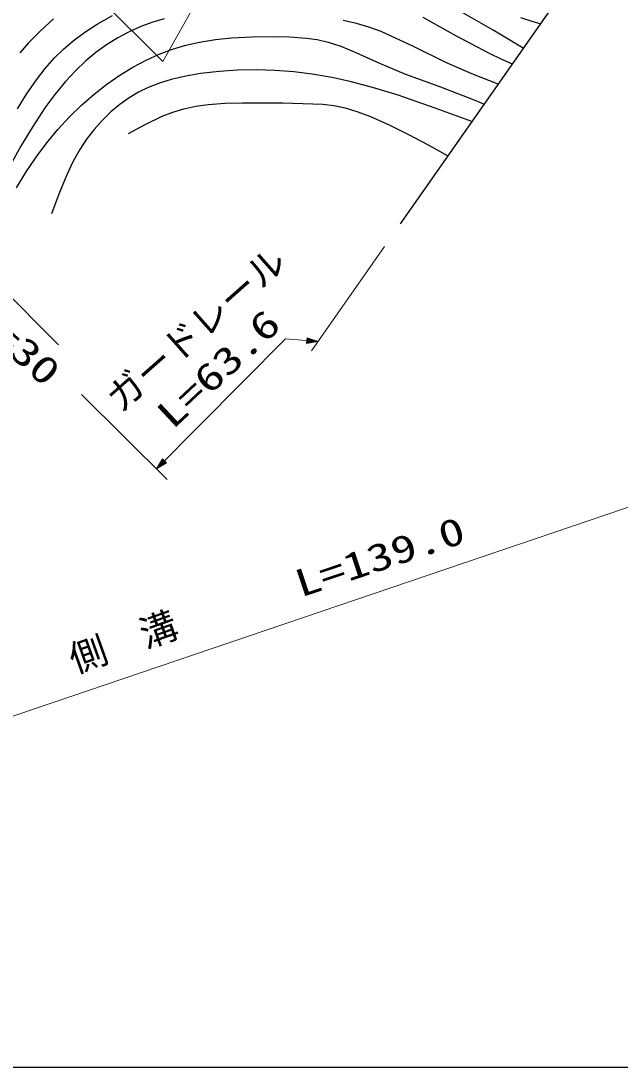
# Model space of a CAD drawing. Units: millimetres, scale not verified. Extents: x 40000 to 680000, y 20000 to 380000.
# Drawn here: x 412870 to 452950, y 205000 to 274984 of the extents above; entities that cross this region are included whole.
import ezdxf
from ezdxf.enums import TextEntityAlignment as Align

# ---------------------------------------------------------------- set-up
doc = ezdxf.new("R2010")
doc.units = ezdxf.units.MM
doc.header["$LTSCALE"] = 1000
for name, color, linetype, lineweight in [('M-BGD', 7, 'Continuous', 25), ('M-BGD-HTXT', 7, 'Continuous', 13), ('M-TTL-BAND', 7, 'Continuous', 25)]:
    doc.layers.add(name, color=color, linetype=linetype, lineweight=lineweight)
doc.styles.add('ＭＳ ゴシック', font='')
doc.styles.get('ＭＳ ゴシック').set_extended_font_data('MS Gothic')

msp = doc.modelspace()

# ---------------------------------------------------------------- linework, layer by layer
at = {"layer": 'M-BGD'}
msp.add_line((450333, 278683), (438249, 261409), dxfattribs=at)
for points in [[(422449, 275113), (421697, 274898), (420894, 274607), (420110, 274259), (419343, 273853), (418598, 273389), (417889, 272876), (417210, 272310), (416513, 271646), (415853, 270932), (415145, 270071), (414478, 269164), (413663, 267928), (412894, 266655), (411895, 264856)], [(412642, 269097), (413251, 270091), (413908, 271048), (414488, 271796), (415120, 272513), (415723, 273101), (416375, 273652), (417153, 274228), (417980, 274763), (418999, 275343)], [(415050, 275120), (414199, 274345), (413384, 273520), (412791, 272842)], [(439766, 275232), (441990, 273991), (444241, 272804), (444982, 272457), (445737, 272114)], [(446473, 273165), (444469, 274374), (442427, 275534)], [(446280, 275216), (447117, 274946), (447366, 274873), (447617, 274800)], [(444786, 270754), (443034, 271447), (441290, 272203), (439138, 273267), (436976, 274269), (436151, 274575), (435312, 274821), (434429, 275009)], [(412571, 263821), (413214, 264885), (413882, 265877), (414600, 266834), (415340, 267723), (416126, 268573), (416927, 269353), (417770, 270089), (418612, 270748), (419490, 271357), (420349, 271883), (421244, 272359), (422110, 272754), (422999, 273092), (423899, 273357), (424813, 273563), (425878, 273738), (426965, 273854), (428333, 273930), (429707, 273945), (430838, 273923), (431965, 273840), (432690, 273734), (433412, 273566), (434271, 273284), (435114, 272943), (436851, 272149), (438607, 271413), (440933, 270573), (443237, 269677), (443541, 269552), (443854, 269422)], [(443033, 268248), (440581, 269157), (438099, 270014), (436550, 270489), (434984, 270906), (433677, 271196), (432362, 271427), (431127, 271582), (429876, 271678), (428629, 271714), (427366, 271689), (426129, 271607), (424880, 271463), (423895, 271294), (422915, 271066), (422140, 270828), (421387, 270533), (420732, 270214), (420103, 269840), (419479, 269397), (418881, 268898), (418299, 268333), (417761, 267726), (417258, 267067), (416807, 266377), (416346, 265547), (415935, 264682), (415407, 263395), (414921, 262086)], [(420070, 267455), (421180, 268057), (422315, 268605), (423023, 268884), (423757, 269109), (424565, 269284), (425388, 269400), (426525, 269485), (427688, 269510), (430394, 269496), (433059, 269421), (433805, 269321), (434551, 269160), (435410, 268901), (436265, 268581), (437543, 268016), (438799, 267395), (440120, 266693), (441437, 265967)]]:
    msp.add_lwpolyline(points, dxfattribs=at)
at = {"layer": 'M-BGD-HTXT'}
for p, q in [((432136, 289727), (422365, 272276)), ((408236, 286431), (422365, 272276)), ((395257, 273476), (415387, 253309)), ((437189, 259894), (432307, 252916)), ((421941, 245014), (430569, 253718)), ((432743, 253539), (430569, 253718)), ((416913, 249998), (422651, 244310)), ((391470, 221404), (464121, 246070))]:
    msp.add_line(p, q, dxfattribs=at)
for points in [[(432743, 253539), (432011, 253788), (431981, 253414)], [(432590, 253552), (432032, 253466), (432053, 253728)], [(432515, 253558), (432062, 253492), (432079, 253697)], [(432439, 253564), (432093, 253518), (432105, 253667)], [(432364, 253571), (432123, 253543), (432131, 253637)], [(421941, 245014), (422602, 245415), (422336, 245679)], [(422049, 245123), (422342, 245606), (422529, 245421)], [(422102, 245177), (422343, 245566), (422489, 245421)], [(422156, 245231), (422343, 245526), (422449, 245421)], [(422209, 245285), (422343, 245487), (422410, 245421)]]:
    msp.add_lwpolyline(points, close=True, dxfattribs=at)
for points in [[(432667, 253546), (432002, 253440), (432028, 253758), (432665, 253546)], [(432155, 253588), (432287, 253577), (432153, 253569), (432156, 253606), (432287, 253577)], [(421995, 245069), (422342, 245646), (422569, 245421), (421996, 245070)], [(422356, 245434), (422263, 245339), (422343, 245447), (422370, 245420), (422263, 245339)]]:
    msp.add_lwpolyline(points, dxfattribs=at)
at = {"layer": 'M-TTL-BAND'}
msp.add_line((40000, 205000), (579000, 205000), dxfattribs=at)

# ---------------------------------------------------------------- texts
at = {"layer": 'M-BGD-HTXT', "style": 'ＭＳ ゴシック'}
for s, rotation, p in [('ガードレール', 41.5, (419923, 248298)), ('側\u3000溝', 19.6, (416677, 230804))]:
    msp.add_text(s, height=1833, rotation=rotation, dxfattribs=at).set_placement(p, align=Align.BOTTOM_LEFT)
at = {"layer": 'M-BGD-HTXT', "style": 'ＭＳ ゴシック', "width": 1.35}
for s, rotation, p in [('R=30', 317.6, (409124, 254552)), ('L=63.6', 43.1, (423388, 247196)), ('L=139.0', 18.5, (431751, 235880))]:
    msp.add_text(s, height=1833, rotation=rotation, dxfattribs=at).set_placement(p, align=Align.BOTTOM_LEFT)

doc.saveas('drawing.dxf')
